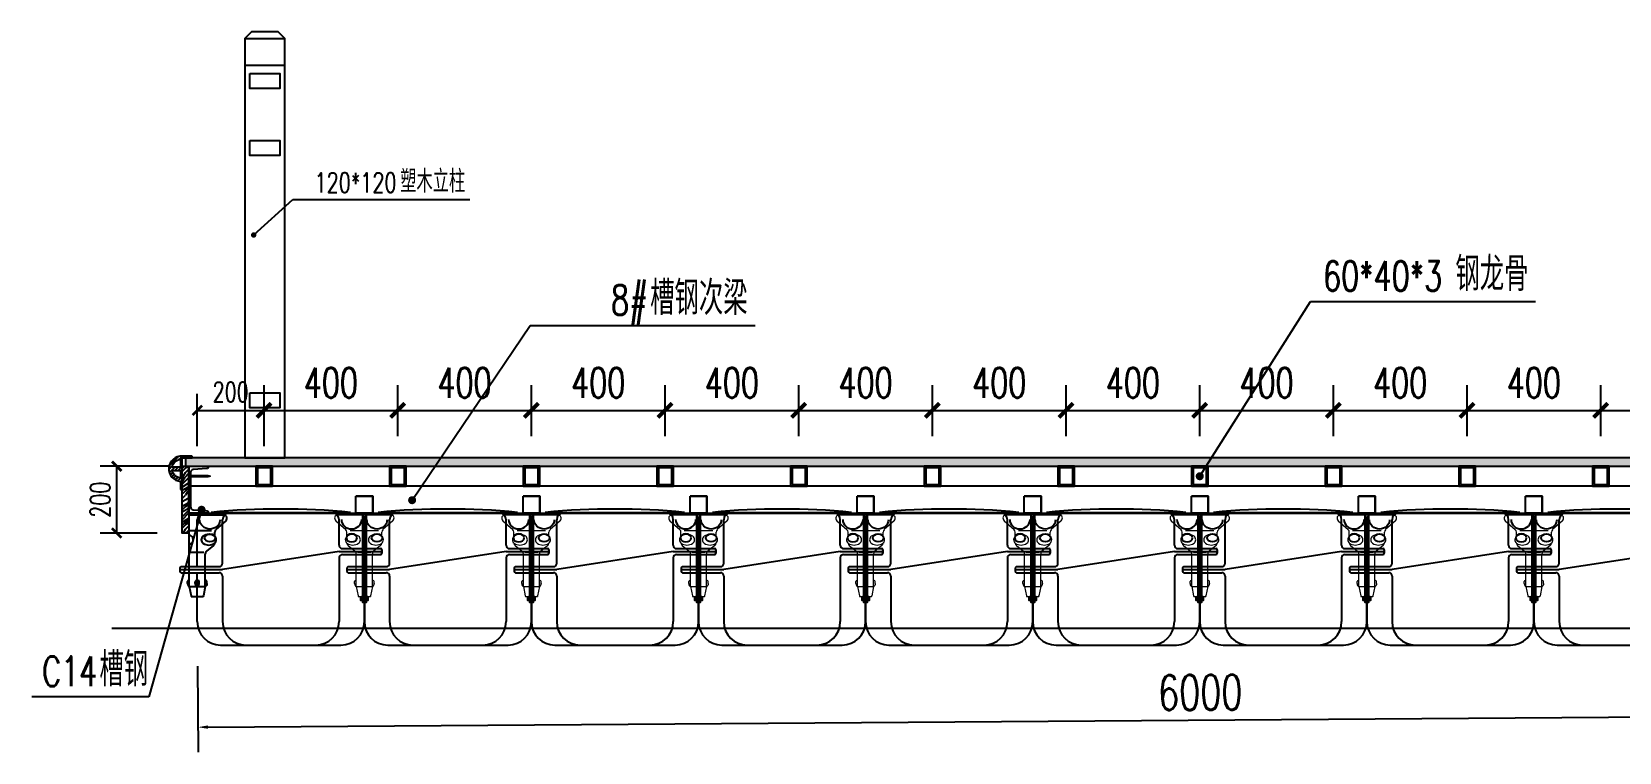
# Model space of a CAD drawing. Header units: millimetres. Extents: x -1003406 to 3312184, y 81337 to 716393.
# Drawn here: x 1145670 to 1150420, y 432702 to 434858 of the extents above; entities that cross this region are included whole.
import ezdxf

# ---------------------------------------------------------------- set-up
doc = ezdxf.new("R2010")
doc.units = ezdxf.units.MM
doc.header["$LTSCALE"] = 10
doc.layers.get('0').update_dxf_attribs({"linetype": 'CONTINUOUS'})
doc.layers.get('Defpoints').update_dxf_attribs({"linetype": 'CONTINUOUS'})
for name, color, linetype in [('DIM_LEAD', 3, 'CONTINUOUS'), ('L-WATER水景', 5, 'CONTINUOUS'), ('PUB_DIM', 3, 'CONTINUOUS'), ('PUB_TEXT', 7, 'CONTINUOUS'), ('W-FLOAT_BOWL浮筒', 253, 'CONTINUOUS'), ('W-PLASTIC_RAILINGS塑木栏杆', 6, 'CONTINUOUS'), ('W-STEEL_FRAME钢架', 3, 'CONTINUOUS'), ('W-WOOD_FLOOR木地板', 30, 'CONTINUOUS'), ('W-WOOD_STUD木龙骨', 25, 'CONTINUOUS'), ('变形缝', 4, 'CONTINUOUS'), ('塑木板', 32, 'CONTINUOUS'), ('栏杆', 4, 'CONTINUOUS'), ('短销钉', 253, 'CONTINUOUS'), ('螺栓', 146, 'CONTINUOUS'), ('龙骨', 10, 'CONTINUOUS')]:
    doc.layers.add(name, color=color, linetype=linetype)
doc.layers.add('W-float bowl浮筒', color=253, linetype='CONTINUOUS', plot=False)
doc.layers.add('文字及标注', color=3, linetype='CONTINUOUS', lineweight=15)
doc.styles.add('_TCH_DIM', font='SIMPLEX', dxfattribs={"bigfont": 'GBCBIG'})
doc.styles.add('_TCH_DIM_T3', font='SIMPLEX', dxfattribs={"width": 0.705882, "bigfont": 'GBCBIG'})
doc.styles.add('STANDARD_T3', font='simplex.shx', dxfattribs={"width": 0.7, "bigfont": 'gbcbig.shx'})
doc.dimstyles.new('_T&20', dxfattribs={"dimtxt": 59.5, "dimasz": 20, "dimexe": 50, "dimexo": 60, "dimgap": 20, "dimtad": 1, "dimdec": 0, "dimzin": 0, "dimdsep": 46, "dimtxsty": '_TCH_DIM_T3', "dimblk": 'ARCHTICK', "dimcen": 0.09, "dimclrt": 7, "dimazin": 2, "dimtfac": 1, "dimtdec": 0, "dimtix": 1, "dimtmove": 2, "dimatfit": 3, "dimfxl": 1, "dimtolj": 1, "dimtzin": 0, "dimarcsym": 0})
doc.dimstyles.new('_TCH_ARCH&&20', dxfattribs={"dimtxt": 59.5, "dimasz": 20, "dimexe": 50, "dimexo": 60, "dimgap": 25.25, "dimtad": 1, "dimdec": 0, "dimzin": 0, "dimdsep": 46, "dimtxsty": '_TCH_DIM_T3', "dimblk": 'ARCHTICK', "dimcen": 0.09, "dimclrt": 7, "dimazin": 2, "dimtfac": 1, "dimtdec": 0, "dimtix": 1, "dimtmove": 2, "dimatfit": 3, "dimfxl": 100, "dimtolj": 1, "dimtzin": 0, "dimarcsym": 0})
doc.dimstyles.new('_TCH_ARCH&&30', dxfattribs={"dimtxt": 89.25, "dimasz": 30, "dimexe": 75, "dimexo": 90, "dimgap": 37.875, "dimtad": 1, "dimdec": 0, "dimzin": 0, "dimdsep": 46, "dimtxsty": '_TCH_DIM_T3', "dimblk": 'ARCHTICK', "dimcen": 0.09, "dimclrt": 7, "dimazin": 2, "dimtfac": 1, "dimtdec": 0, "dimtix": 1, "dimtmove": 2, "dimatfit": 3, "dimfxl": 1, "dimtolj": 1, "dimtzin": 0, "dimarcsym": 0})
doc.dimstyles.new('W&&30', dxfattribs={"dimtxt": 105, "dimasz": 30, "dimexe": 75, "dimexo": 90, "dimgap": 30, "dimtad": 1, "dimdec": 0, "dimzin": 0, "dimdsep": 46, "dimtxsty": 'STANDARD_T3', "dimcen": 0.09, "dimclrd": 1, "dimclre": 1, "dimclrt": 7, "dimazin": 2, "dimtfac": 1, "dimtdec": 0, "dimtix": 1, "dimtmove": 2, "dimatfit": 3, "dimfxl": 100, "dimtolj": 1, "dimtzin": 0, "dimarcsym": 0})

# ---------------------------------------------------------------- blocks, each defined once
blk = doc.blocks.new('blhft')
at = {"layer": 'W-FLOAT_BOWL浮筒'}
for p, q in [((-230, 395), (230, 395)), ((-208.5, 397), (208.2, 397)), ((-208.5, 397), (-208.5, 395)), ((208.2, 397), (208.2, 395)), ((-250, 234.5), (-250, 375)), ((-174.3, 244.5), (-174.3, 375)), ((174.3, 298.5), (174.3, 375)), ((250, 375), (250, 288.5)), ((184.3, 288.5), (298.1, 288.5)), ((174.3, 279.5), (-174.3, 225.5)), ((174.3, 279.5), (302.1, 279.5)), ((174.3, 260.5), (174.3, 70)), ((184.3, 270.5), (298.1, 270.5)), ((250, 270.5), (250, 70)), ((-302, 225.5), (-174.3, 225.5)), ((-298, 234.5), (-184.3, 234.5)), ((-298, 216.5), (-184.3, 216.5)), ((-250, 70), (-250, 216.5)), ((-174.3, 206.5), (-174.3, 70)), ((-180, 0), (180, 0))]:
    blk.add_line(p, q, dxfattribs=at)
at = {"layer": 'W-FLOAT_BOWL浮筒', "ltscale": 0.5}
for p, q in [((302.1, 284.5), (302.1, 274.5)), ((-302, 230.5), (-302, 220.5))]:
    blk.add_line(p, q, dxfattribs=at)
at = {"layer": 'W-FLOAT_BOWL浮筒'}
for centre, radius, start, end in [((-230, 375), 20, 90, 180), ((-0.2, -1768.5), 2175.5, 84.5043, 95.4957), ((-154.3, 375), 20, 90, 180), ((154.3, 375), 20, 0, 90), ((230, 375), 20, 0, 90), ((184.3, 298.5), 10, 180, 270), ((-184.3, 244.5), 10, 270, 0), ((184.3, 260.5), 10, 90, 180), ((298.1, 274.5), 4, 270, 0), ((-298, 220.5), 4, 180, 270), ((-184.3, 206.5), 10, 0, 90), ((-180, 70), 70, 180, 270), ((-104.3, 70), 70, 180, 270), ((104.3, 70), 70, 270, 0), ((180, 70), 70, 270, 0)]:
    blk.add_arc(centre, radius, start, end, dxfattribs=at)
at = {"layer": 'W-FLOAT_BOWL浮筒', "ltscale": 0.5}
for centre, start, end in [((298.1, 284.5), 0, 90), ((-298, 230.5), 90, 180)]:
    blk.add_arc(centre, 4, start, end, dxfattribs=at)
at = {"layer": 'W-FLOAT_BOWL浮筒', "extrusion": (0, 0, -1)}
blk.add_ellipse((-212.1, 375), major_axis=(-30.4, 0), ratio=0.921809, start_param=3.141593, end_param=6.283185, dxfattribs=at)
at = {"layer": 'W-FLOAT_BOWL浮筒'}
blk.add_ellipse((211.9, 375.4), major_axis=(30.4, 0.1), ratio=0.921809, start_param=3.141593, end_param=6.283185, dxfattribs=at)
blk.add_ellipse((-212.1, 320.5), major_axis=(-16, 0), ratio=0.75, dxfattribs=at)
at = {"layer": 'W-FLOAT_BOWL浮筒', "extrusion": (0, 0, -1)}
blk.add_ellipse((212.1, 320.5), major_axis=(16, 0), ratio=0.75, dxfattribs=at)
blk = doc.blocks.new('dxd')
at = {"layer": '短销钉', "lineweight": 13}
for p, q in [((-79, 244.5), (79, 244.5)), ((-77.5, 244.5), (-77.5, 246.5)), ((-77.5, 246.5), (77.5, 246.5)), ((77.5, 244.5), (77.5, 246.5)), ((-85.7, 227.1), (-55.8, 200.2)), ((-52.5, 180.1), (-52.5, 192.7)), ((-42.5, 197.2), (42.5, 197.2)), ((52.5, 180.1), (52.5, 192.7)), ((85.7, 227.1), (55.8, 200.2)), ((-48.8, 152.9), (-27.7, 135.8)), ((48.8, 152.9), (27.7, 135.8)), ((-24, 30), (-24, 128)), ((-19.2, 132.8), (19.2, 132.8)), ((24, 30), (24, 128)), ((-26, 48), (-24, 48)), ((26, 48), (24, 48)), ((-29, 38.9), (-29, 45)), ((-24, 30), (24, 30)), ((-24, 30), (-18.4, 2)), ((-16, 0), (16, 0)), ((-6, 39), (-6, 44.3)), ((6, 39), (6, 44.3)), ((24, 30), (18.4, 2)), ((29, 38.9), (29, 45))]:
    blk.add_line(p, q, dxfattribs=at)
at = {"layer": '短销钉', "lineweight": 13, "ltscale": 0.1}
for p, q in [((-18.4, 2), (-18, 0)), ((-18, 0), (-16, 0)), ((16, 0), (18, 0)), ((18.4, 2), (18, 0))]:
    blk.add_line(p, q, dxfattribs=at)
at = {"layer": '短销钉', "lineweight": 13}
for centre, radius, start, end in [((-79, 234.5), 10, 90, 228.0009), ((0, -1254.1), 1502.6, 87.0435, 92.9565), ((79, 234.5), 10, 311.9991, 90), ((-62.5, 192.7), 10, 0, 48.0009), ((62.5, 192.7), 10, 131.9991, 180), ((-43.5, 170), 13.5, 126.5657, 231), ((-42.5, 160.6), 10, 184.1479, 231), ((-34.5, 185.6), 31.4, 236.1381, 303.5569), ((-34.5, 154.5), 31.4, 56.4166, 122.8531), ((-25.5, 170), 13.5, 308.3696, 51.9011), ((25.5, 170), 13.5, 128.0989, 231.6304), ((34.5, 185.6), 31.4, 236.4385, 303.8665), ((34.5, 154.5), 31.3, 57.1287, 123.6019), ((42.5, 160.6), 10, 309, 355.8521), ((43.5, 170), 13.5, 309, 53.4343), ((-34, 128), 10, 0, 51), ((34, 128), 10, 129, 180), ((-26, 45), 3, 90, 180), ((0, 38), 10, 64.6231, 115.3769), ((26, 45), 3, 0, 90), ((-16, 2.5), 2.5, 191.3099, 270), ((-3, 44.3), 3, 115.3769, 180), ((3, 44.3), 3, 0, 64.6231), ((16, 2.5), 2.5, 270, 348.6901)]:
    blk.add_arc(centre, radius, start, end, dxfattribs=at)
for centre, major_axis, start_param, end_param in [((-23, 38.9), (0, -9), 4.712389, 6.115737), ((0, 39), (0, 9), 1.570796, 4.712389)]:
    blk.add_ellipse(centre, major_axis=major_axis, ratio=0.666667, start_param=start_param, end_param=end_param, dxfattribs=at)
at = {"layer": '短销钉', "lineweight": 13, "extrusion": (0, 0, -1)}
blk.add_ellipse((23, 38.9), major_axis=(0, -9), ratio=0.666667, start_param=4.712389, end_param=6.115737, dxfattribs=at)
blk = doc.blocks.new('短销固定件正视面')
at = {"layer": '塑木板', "color": 156}
blk.add_lwpolyline([(2149439.3, 351498.7), (2149442.3, 351498.7), (2149489.3, 351498.7), (2149489.3, 351451.7), (2149489.3, 351448.7), (2149439.3, 351448.7)], close=True, dxfattribs=at)
at = {"layer": '塑木板', "color": 5}
blk.add_lwpolyline([(2149489.3, 351448.7), (2149489.3, 351498.7), (2149439.3, 351498.7)], dxfattribs=at)
at = {"layer": '螺栓', "color": 156}
blk.add_lwpolyline([(2149458.3, 351448.7), (2149458.3, 351181.7), (2149470.3, 351181.7), (2149470.3, 351448.7)], dxfattribs=at)
for points in [[(2149453.8, 351196.7), (2149474.8, 351196.7), (2149474.8, 351186.7), (2149453.8, 351186.7)], [(2149455.3, 351198.7), (2149473.3, 351198.7), (2149473.3, 351196.7), (2149455.3, 351196.7)], [(2149458.8, 351196.7), (2149469.8, 351196.7), (2149469.8, 351186.7), (2149458.8, 351186.7)]]:
    blk.add_lwpolyline(points, close=True, dxfattribs=at)
blk = doc.blocks.new('*U134')
at = {"color": 5}
for p, q in [((2.5, -13.4), (-2.5, -14.2)), ((2.5, -13.4), (-2.5, -14.2)), ((2.5, -15.4), (-2.5, -16.2)), ((2.5, -15.4), (-2.5, -16.2)), ((2.5, -17.4), (-2.5, -18.2)), ((2.5, -17.4), (-2.5, -18.2)), ((2.5, -19.4), (-2.5, -20.2)), ((2.5, -19.4), (-2.5, -20.2)), ((2.5, -19.4), (-2.5, -20.2)), ((2.5, -19.4), (-2.5, -20.2)), ((2.5, -21.4), (-2.5, -22.2)), ((2.5, -21.4), (-2.5, -22.2)), ((2.5, -21.4), (-2.5, -22.2)), ((2.5, -21.4), (-2.5, -22.2)), ((2.5, -23.4), (-2.5, -24.2)), ((2.5, -23.4), (-2.5, -24.2)), ((2.5, -25.4), (-2.5, -26.2)), ((2.5, -25.4), (-2.5, -26.2)), ((2.5, -27.4), (-2.5, -28.2)), ((2.5, -27.4), (-2.5, -28.2)), ((2.5, -29.4), (-2.5, -30.2)), ((2.5, -29.4), (-2.5, -30.2)), ((2.5, -29.4), (-2.5, -30.2)), ((2.5, -29.4), (-2.5, -30.2)), ((2.5, -31.4), (-2.5, -32.2)), ((2.5, -31.4), (-2.5, -32.2)), ((2.5, -31.4), (-2.5, -32.2)), ((2.5, -31.4), (-2.5, -32.2)), ((2.5, -33.4), (-2.5, -34.2)), ((2.5, -33.4), (-2.5, -34.2)), ((2.5, -35.4), (-2.5, -36.2)), ((2.5, -35.4), (-2.5, -36.2)), ((2.5, -37.4), (-2.5, -38.2)), ((2.5, -37.4), (-2.5, -38.2)), ((2.5, -39.4), (-2.5, -40.2)), ((2.5, -39.4), (-2.5, -40.2)), ((2.5, -39.4), (-2.5, -40.2)), ((2.5, -39.4), (-2.5, -40.2)), ((2.5, -41.4), (-2.5, -42.2)), ((2.5, -41.4), (-2.5, -42.2)), ((2.5, -41.4), (-2.5, -42.2)), ((2.5, -41.4), (-2.5, -42.2)), ((2.5, -43.4), (-2.5, -44.2)), ((2.5, -43.4), (-2.5, -44.2)), ((2.5, -46.4), (-2.5, -47.2)), ((2.5, -46.4), (-2.5, -47.2)), ((-1.9, -52.5), (-1.9, -1)), ((-1.9, -1), (1.8, -1)), ((1.8, -1), (1.8, -52.5)), ((2.5, -48.4), (-2.5, -49.2)), ((2.5, -48.4), (-2.5, -49.2)), ((2.5, -48.4), (-2.5, -49.2)), ((2.5, -48.4), (-2.5, -49.2)), ((2.5, -50.4), (-2.5, -51.2)), ((2.5, -50.4), (-2.5, -51.2)), ((2.5, -50.4), (-2.5, -51.2)), ((2.5, -50.4), (-2.5, -51.2)), ((2.5, -52.4), (-2.5, -53.2)), ((2.5, -52.4), (-2.5, -53.2)), ((2.5, -52.4), (-2.5, -53.2)), ((0, -60), (-1.9, -52.5)), ((2, -54.5), (-1.9, -55.1)), ((1.5, -56.6), (-1.4, -57)), ((1, -58.6), (-0.9, -59)), ((1.8, -52.5), (0, -60))]:
    blk.add_line(p, q, dxfattribs=at)
blk.add_lwpolyline([(-3.2, 0), (-2.2, -1), (2.2, -1), (3.2, 0)], close=True, dxfattribs=at)
blk = doc.blocks.new('*D135')
at = {"layer": 'Defpoints', "color": 0, "transparency": 16777216}
for p in [(1152164.9, 433093.3), (1146164.9, 433050.5), (1152166.9, 432820.3)]:
    blk.add_point(p, dxfattribs=at)
at = {"layer": 'PUB_DIM', "color": 1, "lineweight": -2, "transparency": 16777216}
for p, q in [((1152165.6, 433003.3), (1152167.4, 432745.3)), ((1146165.6, 432960.5), (1146167.4, 432702.5)), ((1146196.9, 432777.7), (1152136.9, 432820.1))]:
    blk.add_line(p, q, dxfattribs=at)
at = {"layer": 'PUB_DIM', "color": 1, "transparency": 16777216}
for points in [[(1152136.8, 432825.1), (1152136.9, 432815.1), (1152166.9, 432820.3)], [(1146196.8, 432782.7), (1146196.9, 432772.7), (1146166.9, 432777.4)]]:
    blk.add_solid(points, dxfattribs=at)
at = {"layer": 'PUB_DIM', "color": 7, "transparency": 16777216, "insert": (1149166.3, 432881.4), "char_height": 105, "attachment_point": 5, "rotation": 0.409, "style": 'STANDARD_T3'}
blk.add_mtext('\\A1;6000', dxfattribs=at)
blk = doc.blocks.new('_ArchTick')
at = {"color": 0, "const_width": 0.4}
blk.add_lwpolyline([(-0.71, -0.71), (0.71, 0.71)], dxfattribs=at)
blk = doc.blocks.new('*D136')
at = {"layer": 'Defpoints', "color": 0, "transparency": 16777216}
for p in [(1145924, 433558.3), (1146144.9, 433558.3), (1146104.9, 433358.4)]:
    blk.add_point(p, dxfattribs=at)
at = {"layer": 'PUB_DIM', "color": 0, "lineweight": -2, "transparency": 16777216}
for p, q in [((1146084.9, 433558.3), (1145874, 433558.3)), ((1145924, 433358.4), (1145924, 433558.3)), ((1146044.9, 433358.4), (1145874, 433358.4))]:
    blk.add_line(p, q, dxfattribs=at)
at = {"layer": 'PUB_DIM', "color": 0, "lineweight": -2, "transparency": 16777216, "xscale": 20, "yscale": 20, "zscale": 20}
for p, rotation in [((1145924, 433558.3), 90), ((1145924, 433358.4), 270)]:
    blk.add_blockref('_ArchTick', p, dxfattribs=dict(at, rotation=rotation))
at = {"layer": 'PUB_DIM', "color": 7, "transparency": 16777216, "insert": (1145874.2, 433458.3), "char_height": 59.5, "attachment_point": 5, "rotation": 90, "style": '_TCH_DIM_T3'}
blk.add_mtext('\\A1;200', dxfattribs=at)
blk = doc.blocks.new('A$C0837b8cf')
at = {"layer": 'W-STEEL_FRAME钢架'}
blk.add_lwpolyline([(0, 0), (0, 140), (58, 140), (58, 137.5, -0.414214), (53.8, 133.2), (13, 130.1, 0.385314), (5.3, 121.7), (5.3, 18.3, 0.385314), (13, 9.9), (53.8, 6.8, -0.414214), (58, 2.5), (58, 0)], format="xyb", close=True, dxfattribs=at)
blk = doc.blocks.new('*U177')
at = {"layer": '龙骨'}
for points in [[(-25, -30), (25, -30), (25, 30), (-25, 30)], [(-20, -25), (20, -25), (20, 25), (-20, 25)]]:
    blk.add_lwpolyline(points, close=True, dxfattribs=at)
blk = doc.blocks.new('*U178')
at = {"layer": '变形缝', "color": 0, "linetype": 'ByBlock', "lineweight": -2, "transparency": 16777216}
for p in [(0, 0), (400, 0), (800, 0), (1200, 0), (1600, 0), (2000, 0), (2400, 0), (2800, 0), (3200, 0), (3600, 0), (4000, 0), (4400, 0), (4800, 0), (5200, 0), (5600, 0)]:
    blk.add_blockref('*U177', p, dxfattribs=at)
blk = doc.blocks.new('A$Caaf65ce9')
at = {"layer": '栏杆'}
for p, q in [((0, 1255), (120, 1255)), ((0, 1175), (120, 1175))]:
    blk.add_line(p, q, dxfattribs=at)
for points in [[(0, 0), (120, 0), (120, 1255), (120, 1255), (100, 1275), (20, 1275), (0, 1255), (0, 1255)], [(15, 1150), (105, 1150), (105, 1105), (15, 1105)], [(15, 950), (105, 950), (105, 905), (15, 905)], [(15, 195), (105, 195), (105, 150), (15, 150)]]:
    blk.add_lwpolyline(points, close=True, dxfattribs=at)
blk = doc.blocks.new('半销钉')
at = {"layer": '短销钉'}
for p, q in [((0, -218.3), (0, 0)), ((0, -1.8), (101.5, -1.8)), ((0, -3.8), (103, -3.8)), ((109.7, -21.2), (79.8, -48.1)), ((101.5, -3.8), (101.5, -1.8)), ((0, -51.1), (66.5, -51.1)), ((76.5, -68.2), (76.5, -55.6)), ((4.8, -115.5), (43.2, -115.5)), ((48, -218.3), (48, -120.3)), ((72.8, -95.4), (51.7, -112.5)), ((-5, -209.4), (-5, -203.3)), ((-2, -200.3), (0, -200.3)), ((0, -218.3), (48, -218.3)), ((0, -218.3), (5.6, -246.3)), ((18, -209.3), (18, -204)), ((30, -209.3), (30, -204)), ((48, -218.3), (42.4, -246.3)), ((50, -200.3), (48, -200.3)), ((53, -209.4), (53, -203.3)), ((8, -248.3), (40, -248.3))]:
    blk.add_line(p, q, dxfattribs=at)
at = {"layer": '短销钉', "ltscale": 0.1}
for p, q in [((5.6, -246.3), (6, -248.3)), ((6, -248.3), (8, -248.3)), ((40, -248.3), (42, -248.3)), ((42.4, -246.3), (42, -248.3))]:
    blk.add_line(p, q, dxfattribs=at)
at = {"layer": '短销钉'}
for centre, radius, start, end in [((24, -1502.4), 1502.6, 87.0435, 90.9152), ((103, -13.8), 10, 311.9991, 90), ((-10.5, -93.8), 31.4, 56.4166, 70.4003), ((-10.5, -62.7), 31.4, 289.4998, 303.5569), ((-1.5, -78.3), 13.5, 308.3696, 51.9011), ((49.5, -78.3), 13.5, 128.0989, 231.6304), ((58.5, -62.7), 31.4, 236.4385, 303.8665), ((58.5, -93.8), 31.3, 57.1287, 123.6019), ((66.5, -87.7), 10, 309, 355.8521), ((67.5, -78.3), 13.5, 309, 53.4343), ((86.5, -55.6), 10, 131.9991, 180), ((58, -120.3), 10, 129, 180), ((-2, -203.3), 3, 90, 180), ((21, -204), 3, 115.3769, 180), ((24, -210.3), 10, 64.6231, 115.3769), ((27, -204), 3, 0, 64.6231), ((50, -203.3), 3, 0, 90), ((8, -245.8), 2.5, 191.3099, 270), ((40, -245.8), 2.5, 270, 348.6901)]:
    blk.add_arc(centre, radius, start, end, dxfattribs=at)
for centre, major_axis, start_param, end_param in [((1, -209.4), (0, -9), 4.712389, 6.115737), ((24, -209.3), (0, 9), 1.570796, 4.712389)]:
    blk.add_ellipse(centre, major_axis=major_axis, ratio=0.666667, start_param=start_param, end_param=end_param, dxfattribs=at)
at = {"layer": '短销钉', "extrusion": (0, 0, -1)}
blk.add_ellipse((47, -209.4), major_axis=(0, -9), ratio=0.666667, start_param=4.712389, end_param=6.115737, dxfattribs=at)
blk = doc.blocks.new('A$C5a6a7d40')
at = {"layer": 'W-float bowl浮筒'}
blk.add_blockref('半销钉', (5, 265.3), dxfattribs=at)
blk = doc.blocks.new('*D877')
at = {"layer": 'Defpoints', "color": 0, "transparency": 16777216}
for p in [(1146364.9, 433725.4), (1146164.8, 433558.3), (1146364.9, 433558.3)]:
    blk.add_point(p, dxfattribs=at)
at = {"layer": 'PUB_DIM', "color": 0, "lineweight": -2, "transparency": 16777216}
for p, q in [((1146164.8, 433618.3), (1146164.8, 433775.4)), ((1146364.9, 433618.3), (1146364.9, 433775.4)), ((1146164.8, 433725.4), (1146364.9, 433725.4))]:
    blk.add_line(p, q, dxfattribs=at)
at = {"layer": 'PUB_DIM', "color": 0, "lineweight": -2, "transparency": 16777216, "xscale": 20, "yscale": 20, "zscale": 20, "rotation": 180}
blk.add_blockref('_ArchTick', (1146164.8, 433725.4), dxfattribs=at)
at = {"layer": 'PUB_DIM', "color": 0, "lineweight": -2, "transparency": 16777216, "xscale": 20, "yscale": 20, "zscale": 20}
blk.add_blockref('_ArchTick', (1146364.9, 433725.4), dxfattribs=at)
at = {"layer": 'PUB_DIM', "color": 7, "transparency": 16777216, "insert": (1146264.8, 433780.4), "char_height": 59.5, "attachment_point": 5, "style": '_TCH_DIM_T3'}
blk.add_mtext('\\A1;200', dxfattribs=at)
blk = doc.blocks.new('*D879')
at = {"layer": 'Defpoints', "color": 0, "transparency": 16777216}
for p in [(1146764.9, 433725.4), (1146364.9, 433558.3), (1146764.9, 433558.3)]:
    blk.add_point(p, dxfattribs=at)
at = {"layer": 'PUB_DIM', "color": 0, "lineweight": -2, "transparency": 16777216}
for p, q in [((1146364.9, 433648.3), (1146364.9, 433800.4)), ((1146764.9, 433648.3), (1146764.9, 433800.4)), ((1146364.9, 433725.4), (1146764.9, 433725.4))]:
    blk.add_line(p, q, dxfattribs=at)
at = {"layer": 'PUB_DIM', "color": 0, "lineweight": -2, "transparency": 16777216, "xscale": 30, "yscale": 30, "zscale": 30, "rotation": 180}
blk.add_blockref('_ArchTick', (1146364.9, 433725.4), dxfattribs=at)
at = {"layer": 'PUB_DIM', "color": 0, "lineweight": -2, "transparency": 16777216, "xscale": 30, "yscale": 30, "zscale": 30}
blk.add_blockref('_ArchTick', (1146764.9, 433725.4), dxfattribs=at)
at = {"layer": 'PUB_DIM', "color": 7, "transparency": 16777216, "insert": (1146564.9, 433807.9), "char_height": 89.25, "attachment_point": 5, "style": '_TCH_DIM_T3'}
blk.add_mtext('\\A1;400', dxfattribs=at)
blk = doc.blocks.new('*D880')
at = {"layer": 'Defpoints', "color": 0, "transparency": 16777216}
for p in [(1147164.9, 433725.4), (1146764.9, 433558.3), (1147164.9, 433558.3)]:
    blk.add_point(p, dxfattribs=at)
at = {"layer": 'PUB_DIM', "color": 0, "lineweight": -2, "transparency": 16777216}
for p, q in [((1146764.9, 433648.3), (1146764.9, 433800.4)), ((1147164.9, 433648.3), (1147164.9, 433800.4)), ((1146764.9, 433725.4), (1147164.9, 433725.4))]:
    blk.add_line(p, q, dxfattribs=at)
at = {"layer": 'PUB_DIM', "color": 0, "lineweight": -2, "transparency": 16777216, "xscale": 30, "yscale": 30, "zscale": 30, "rotation": 180}
blk.add_blockref('_ArchTick', (1146764.9, 433725.4), dxfattribs=at)
at = {"layer": 'PUB_DIM', "color": 0, "lineweight": -2, "transparency": 16777216, "xscale": 30, "yscale": 30, "zscale": 30}
blk.add_blockref('_ArchTick', (1147164.9, 433725.4), dxfattribs=at)
at = {"layer": 'PUB_DIM', "color": 7, "transparency": 16777216, "insert": (1146964.9, 433807.9), "char_height": 89.25, "attachment_point": 5, "style": '_TCH_DIM_T3'}
blk.add_mtext('\\A1;400', dxfattribs=at)
blk = doc.blocks.new('*D881')
at = {"layer": 'Defpoints', "color": 0, "transparency": 16777216}
for p in [(1147564.9, 433725.4), (1147164.9, 433558.3), (1147564.9, 433558.3)]:
    blk.add_point(p, dxfattribs=at)
at = {"layer": 'PUB_DIM', "color": 0, "lineweight": -2, "transparency": 16777216}
for p, q in [((1147164.9, 433648.3), (1147164.9, 433800.4)), ((1147564.9, 433648.3), (1147564.9, 433800.4)), ((1147164.9, 433725.4), (1147564.9, 433725.4))]:
    blk.add_line(p, q, dxfattribs=at)
at = {"layer": 'PUB_DIM', "color": 0, "lineweight": -2, "transparency": 16777216, "xscale": 30, "yscale": 30, "zscale": 30, "rotation": 180}
blk.add_blockref('_ArchTick', (1147164.9, 433725.4), dxfattribs=at)
at = {"layer": 'PUB_DIM', "color": 0, "lineweight": -2, "transparency": 16777216, "xscale": 30, "yscale": 30, "zscale": 30}
blk.add_blockref('_ArchTick', (1147564.9, 433725.4), dxfattribs=at)
at = {"layer": 'PUB_DIM', "color": 7, "transparency": 16777216, "insert": (1147364.9, 433807.9), "char_height": 89.25, "attachment_point": 5, "style": '_TCH_DIM_T3'}
blk.add_mtext('\\A1;400', dxfattribs=at)
blk = doc.blocks.new('*D882')
at = {"layer": 'Defpoints', "color": 0, "transparency": 16777216}
for p in [(1147964.9, 433725.4), (1147564.9, 433558.3), (1147964.9, 433558.3)]:
    blk.add_point(p, dxfattribs=at)
at = {"layer": 'PUB_DIM', "color": 0, "lineweight": -2, "transparency": 16777216}
for p, q in [((1147564.9, 433648.3), (1147564.9, 433800.4)), ((1147964.9, 433648.3), (1147964.9, 433800.4)), ((1147564.9, 433725.4), (1147964.9, 433725.4))]:
    blk.add_line(p, q, dxfattribs=at)
at = {"layer": 'PUB_DIM', "color": 0, "lineweight": -2, "transparency": 16777216, "xscale": 30, "yscale": 30, "zscale": 30, "rotation": 180}
blk.add_blockref('_ArchTick', (1147564.9, 433725.4), dxfattribs=at)
at = {"layer": 'PUB_DIM', "color": 0, "lineweight": -2, "transparency": 16777216, "xscale": 30, "yscale": 30, "zscale": 30}
blk.add_blockref('_ArchTick', (1147964.9, 433725.4), dxfattribs=at)
at = {"layer": 'PUB_DIM', "color": 7, "transparency": 16777216, "insert": (1147764.9, 433807.9), "char_height": 89.25, "attachment_point": 5, "style": '_TCH_DIM_T3'}
blk.add_mtext('\\A1;400', dxfattribs=at)
blk = doc.blocks.new('*D883')
at = {"layer": 'Defpoints', "color": 0, "transparency": 16777216}
for p in [(1148364.9, 433725.4), (1147964.9, 433558.3), (1148364.9, 433558.3)]:
    blk.add_point(p, dxfattribs=at)
at = {"layer": 'PUB_DIM', "color": 0, "lineweight": -2, "transparency": 16777216}
for p, q in [((1147964.9, 433648.3), (1147964.9, 433800.4)), ((1148364.9, 433648.3), (1148364.9, 433800.4)), ((1147964.9, 433725.4), (1148364.9, 433725.4))]:
    blk.add_line(p, q, dxfattribs=at)
at = {"layer": 'PUB_DIM', "color": 0, "lineweight": -2, "transparency": 16777216, "xscale": 30, "yscale": 30, "zscale": 30, "rotation": 180}
blk.add_blockref('_ArchTick', (1147964.9, 433725.4), dxfattribs=at)
at = {"layer": 'PUB_DIM', "color": 0, "lineweight": -2, "transparency": 16777216, "xscale": 30, "yscale": 30, "zscale": 30}
blk.add_blockref('_ArchTick', (1148364.9, 433725.4), dxfattribs=at)
at = {"layer": 'PUB_DIM', "color": 7, "transparency": 16777216, "insert": (1148164.9, 433807.9), "char_height": 89.25, "attachment_point": 5, "style": '_TCH_DIM_T3'}
blk.add_mtext('\\A1;400', dxfattribs=at)
blk = doc.blocks.new('*D884')
at = {"layer": 'Defpoints', "color": 0, "transparency": 16777216}
for p in [(1148764.9, 433725.4), (1148364.9, 433558.3), (1148764.9, 433558.3)]:
    blk.add_point(p, dxfattribs=at)
at = {"layer": 'PUB_DIM', "color": 0, "lineweight": -2, "transparency": 16777216}
for p, q in [((1148364.9, 433648.3), (1148364.9, 433800.4)), ((1148764.9, 433648.3), (1148764.9, 433800.4)), ((1148364.9, 433725.4), (1148764.9, 433725.4))]:
    blk.add_line(p, q, dxfattribs=at)
at = {"layer": 'PUB_DIM', "color": 0, "lineweight": -2, "transparency": 16777216, "xscale": 30, "yscale": 30, "zscale": 30, "rotation": 180}
blk.add_blockref('_ArchTick', (1148364.9, 433725.4), dxfattribs=at)
at = {"layer": 'PUB_DIM', "color": 0, "lineweight": -2, "transparency": 16777216, "xscale": 30, "yscale": 30, "zscale": 30}
blk.add_blockref('_ArchTick', (1148764.9, 433725.4), dxfattribs=at)
at = {"layer": 'PUB_DIM', "color": 7, "transparency": 16777216, "insert": (1148564.9, 433807.9), "char_height": 89.25, "attachment_point": 5, "style": '_TCH_DIM_T3'}
blk.add_mtext('\\A1;400', dxfattribs=at)
blk = doc.blocks.new('*D885')
at = {"layer": 'Defpoints', "color": 0, "transparency": 16777216}
for p in [(1149164.9, 433725.4), (1148764.9, 433558.3), (1149164.9, 433558.3)]:
    blk.add_point(p, dxfattribs=at)
at = {"layer": 'PUB_DIM', "color": 0, "lineweight": -2, "transparency": 16777216}
for p, q in [((1148764.9, 433648.3), (1148764.9, 433800.4)), ((1149164.9, 433648.3), (1149164.9, 433800.4)), ((1148764.9, 433725.4), (1149164.9, 433725.4))]:
    blk.add_line(p, q, dxfattribs=at)
at = {"layer": 'PUB_DIM', "color": 0, "lineweight": -2, "transparency": 16777216, "xscale": 30, "yscale": 30, "zscale": 30, "rotation": 180}
blk.add_blockref('_ArchTick', (1148764.9, 433725.4), dxfattribs=at)
at = {"layer": 'PUB_DIM', "color": 0, "lineweight": -2, "transparency": 16777216, "xscale": 30, "yscale": 30, "zscale": 30}
blk.add_blockref('_ArchTick', (1149164.9, 433725.4), dxfattribs=at)
at = {"layer": 'PUB_DIM', "color": 7, "transparency": 16777216, "insert": (1148964.9, 433807.9), "char_height": 89.25, "attachment_point": 5, "style": '_TCH_DIM_T3'}
blk.add_mtext('\\A1;400', dxfattribs=at)
blk = doc.blocks.new('*D886')
at = {"layer": 'Defpoints', "color": 0, "transparency": 16777216}
for p in [(1149564.9, 433725.4), (1149164.9, 433558.3), (1149564.9, 433558.3)]:
    blk.add_point(p, dxfattribs=at)
at = {"layer": 'PUB_DIM', "color": 0, "lineweight": -2, "transparency": 16777216}
for p, q in [((1149164.9, 433648.3), (1149164.9, 433800.4)), ((1149564.9, 433648.3), (1149564.9, 433800.4)), ((1149164.9, 433725.4), (1149564.9, 433725.4))]:
    blk.add_line(p, q, dxfattribs=at)
at = {"layer": 'PUB_DIM', "color": 0, "lineweight": -2, "transparency": 16777216, "xscale": 30, "yscale": 30, "zscale": 30, "rotation": 180}
blk.add_blockref('_ArchTick', (1149164.9, 433725.4), dxfattribs=at)
at = {"layer": 'PUB_DIM', "color": 0, "lineweight": -2, "transparency": 16777216, "xscale": 30, "yscale": 30, "zscale": 30}
blk.add_blockref('_ArchTick', (1149564.9, 433725.4), dxfattribs=at)
at = {"layer": 'PUB_DIM', "color": 7, "transparency": 16777216, "insert": (1149364.9, 433807.9), "char_height": 89.25, "attachment_point": 5, "style": '_TCH_DIM_T3'}
blk.add_mtext('\\A1;400', dxfattribs=at)
blk = doc.blocks.new('*D887')
at = {"layer": 'Defpoints', "color": 0, "transparency": 16777216}
for p in [(1149964.9, 433725.4), (1149564.9, 433558.3), (1149964.9, 433558.3)]:
    blk.add_point(p, dxfattribs=at)
at = {"layer": 'PUB_DIM', "color": 0, "lineweight": -2, "transparency": 16777216}
for p, q in [((1149564.9, 433648.3), (1149564.9, 433800.4)), ((1149964.9, 433648.3), (1149964.9, 433800.4)), ((1149564.9, 433725.4), (1149964.9, 433725.4))]:
    blk.add_line(p, q, dxfattribs=at)
at = {"layer": 'PUB_DIM', "color": 0, "lineweight": -2, "transparency": 16777216, "xscale": 30, "yscale": 30, "zscale": 30, "rotation": 180}
blk.add_blockref('_ArchTick', (1149564.9, 433725.4), dxfattribs=at)
at = {"layer": 'PUB_DIM', "color": 0, "lineweight": -2, "transparency": 16777216, "xscale": 30, "yscale": 30, "zscale": 30}
blk.add_blockref('_ArchTick', (1149964.9, 433725.4), dxfattribs=at)
at = {"layer": 'PUB_DIM', "color": 7, "transparency": 16777216, "insert": (1149764.9, 433807.9), "char_height": 89.25, "attachment_point": 5, "style": '_TCH_DIM_T3'}
blk.add_mtext('\\A1;400', dxfattribs=at)
blk = doc.blocks.new('*D888')
at = {"layer": 'Defpoints', "color": 0, "transparency": 16777216}
for p in [(1150364.9, 433725.4), (1149964.9, 433558.3), (1150364.9, 433558.3)]:
    blk.add_point(p, dxfattribs=at)
at = {"layer": 'PUB_DIM', "color": 0, "lineweight": -2, "transparency": 16777216}
for p, q in [((1149964.9, 433648.3), (1149964.9, 433800.4)), ((1150364.9, 433648.3), (1150364.9, 433800.4)), ((1149964.9, 433725.4), (1150364.9, 433725.4))]:
    blk.add_line(p, q, dxfattribs=at)
at = {"layer": 'PUB_DIM', "color": 0, "lineweight": -2, "transparency": 16777216, "xscale": 30, "yscale": 30, "zscale": 30, "rotation": 180}
blk.add_blockref('_ArchTick', (1149964.9, 433725.4), dxfattribs=at)
at = {"layer": 'PUB_DIM', "color": 0, "lineweight": -2, "transparency": 16777216, "xscale": 30, "yscale": 30, "zscale": 30}
blk.add_blockref('_ArchTick', (1150364.9, 433725.4), dxfattribs=at)
at = {"layer": 'PUB_DIM', "color": 7, "transparency": 16777216, "insert": (1150164.9, 433807.9), "char_height": 89.25, "attachment_point": 5, "style": '_TCH_DIM_T3'}
blk.add_mtext('\\A1;400', dxfattribs=at)
blk = doc.blocks.new('*D889')
at = {"layer": 'Defpoints', "color": 0, "transparency": 16777216}
for p in [(1150764.9, 433725.4), (1150364.9, 433558.3), (1150764.9, 433558.3)]:
    blk.add_point(p, dxfattribs=at)
at = {"layer": 'PUB_DIM', "color": 0, "lineweight": -2, "transparency": 16777216}
for p, q in [((1150364.9, 433648.3), (1150364.9, 433800.4)), ((1150764.9, 433648.3), (1150764.9, 433800.4)), ((1150364.9, 433725.4), (1150764.9, 433725.4))]:
    blk.add_line(p, q, dxfattribs=at)
at = {"layer": 'PUB_DIM', "color": 0, "lineweight": -2, "transparency": 16777216, "xscale": 30, "yscale": 30, "zscale": 30, "rotation": 180}
blk.add_blockref('_ArchTick', (1150364.9, 433725.4), dxfattribs=at)
at = {"layer": 'PUB_DIM', "color": 0, "lineweight": -2, "transparency": 16777216, "xscale": 30, "yscale": 30, "zscale": 30}
blk.add_blockref('_ArchTick', (1150764.9, 433725.4), dxfattribs=at)
at = {"layer": 'PUB_DIM', "color": 7, "transparency": 16777216, "insert": (1150564.9, 433807.9), "char_height": 89.25, "attachment_point": 5, "style": '_TCH_DIM_T3'}
blk.add_mtext('\\A1;400', dxfattribs=at)
blk = doc.blocks.new('$matou$00000176')
h = blk.add_hatch()
h.set_pattern_fill('橡胶', color=256, scale=2)
h.set_pattern_definition([(45, (1603524.1105, -995037.493), (-5.000000133, 5.000000133), []), (135, (1603535.242, -995037.493), (-5.000000133, -5.000000133), [1.6, -5.471068])])
edge = h.paths.add_edge_path(flags=16)
edge.add_line((0, 7.5), (0, -15.5))
edge.add_arc((2.6, 12.5), 28.1, 190.2424, 264.646, ccw=False)
edge.add_line((-25, 7.5), (0, 7.5))
edge = h.paths.add_edge_path(flags=16)
edge.add_arc((2.6, 12.5), 28.1, 95.354, 169.7576, ccw=False)
edge.add_line((0, 40.5), (0, 17.5))
edge.add_line((0, 17.5), (-25, 17.5))
edge = h.paths.add_edge_path()
edge.add_line((5, -50), (5, -25))
edge.add_line((5, -25), (5, 45))
edge.add_line((5, 45), (35, 45))
edge.add_line((35, 45), (35, 50))
edge.add_line((35, 50), (5, 50))
edge.add_arc((2.8, 12.2), 37.8, 86.6982, 265.7237)
edge.add_line((0, -25.5), (0, -50))
edge.add_line((0, -50), (5, -50))
for p, q in [((35, 50), (5, 50)), ((35, 45), (35, 50)), ((5, 45), (35, 45)), ((5, -25), (5, 45)), ((0, -25.5), (0, -50)), ((5, -50), (5, -25)), ((5, -25), (5, -25)), ((0, -50), (5, -50))]:
    blk.add_line(p, q)
for points in [[(-25, 17.5, -0.336555), (0, 40.5), (0, 17.5)], [(0, 7.5), (0, -15.5, -0.336555), (-25, 7.5)]]:
    blk.add_lwpolyline(points, format="xyb", close=True)
blk.add_arc((2.8, 12.2), 37.8, 86.6982, 265.7237)

msp = doc.modelspace()

# ---------------------------------------------------------------- hatches: boundary and pattern name
at = {"layer": 'W-WOOD_STUD木龙骨'}
h = msp.add_hatch(dxfattribs=at)
h.set_pattern_fill('木纹02', color=256, scale=30, angle=45)
h.set_pattern_definition([(45, (1074886.91, 351028.47), (-84.85281, 84.85281), [24, -36, 12, -48]), (45, (1074944.18, 351089.99), (-84.85281, 84.85281), [24, -96]), (45, (1074931.45, 351085.74), (-84.85281, 84.85281), [12, -108]), (45, (1074882.66, 351041.2), (-84.85281, 84.85281), [6, -84, 6, -24]), (45, (1074908.12, 351075.14), (-84.85281, 84.85281), [24, -36, 6, -54]), (45, (1074884.78, 351056.05), (-84.85281, 84.85281), [18, -102]), (45, (1074903.88, 351079.38), (-84.85281, 84.85281), [36, -84]), (45, (1074876.3, 351056.05), (-84.85281, 84.85281), [24, -96]), (45, (1074908.12, 351092.11), (-84.85281, 84.85281), [60, -60]), (45, (1074878.42, 351070.9), (-84.85281, 84.85281), [12, -36, 24, -48]), (45, (1074935.7, 351132.41), (-84.85281, 84.85281), [24, -96]), (45, (1074916.6, 351117.56), (-84.85281, 84.85281), [12, -108]), (45, (1074897.51, 351102.71), (-84.85281, 84.85281), [12, -108]), (45, (1074852.96, 351062.41), (-84.85281, 84.85281), [24, -96]), (45, (1074893.27, 351106.96), (-84.85281, 84.85281), [24, -96]), (45, (1074889.03, 351111.2), (-84.85281, 84.85281), [24, -24, 24, -48]), (45, (1074867.81, 351098.47), (-84.85281, 84.85281), [12, -60, 24, -24]), (45, (1074882.66, 351117.56), (-84.85281, 84.85281), [36, -84]), (45, (1074878.42, 351121.8), (-84.85281, 84.85281), [24, -96]), (45, (1074842.36, 351089.99), (-84.85281, 84.85281), [36, -48, 12, -24]), (45, (1074838.12, 351094.23), (-84.85281, 84.85281), [60, -60]), (45, (1074886.91, 351147.26), (-84.85281, 84.85281), [12, -108]), (45, (1074859.33, 351123.93), (-84.85281, 84.85281), [24, -96]), (45, (1074840.24, 351109.08), (-84.85281, 84.85281), [12, -48, 12, -48]), (45, (1074829.63, 351102.71), (-84.85281, 84.85281), [12, -36, 24, -48]), (45, (1074844.48, 351121.8), (-84.85281, 84.85281), [12, -60, 12, -36]), (45, (1074859.33, 351140.9), (-84.85281, 84.85281), [36, -84]), (45, (1074821.15, 351111.2), (-84.85281, 84.85281), [24, -96]), (45, (1074861.45, 351155.75), (-84.85281, 84.85281), [12, -108]), (45, (1074876.3, 351174.84), (-84.85281, 84.85281), [12, -108]), (59.036243, (1074939.94, 351094.23), (84.852814, 84.852814), [12.36, -482.41266]), (59.036243, (1074929.332, 351121.806), (84.852814, 84.852814), [12.36, -482.41266]), (59.036243, (1074869.935, 351164.232), (84.852814, 84.852814), [12.36, -482.41266]), (59.036243, (1074876.3, 351106.957), (84.852814, 84.852814), [12.36, -482.41266]), (59.036243, (1074880.542, 351136.655), (84.852814, 84.852814), [12.36, -482.41266]), (59.036243, (1074895.39, 351138.777), (84.852814, 84.852814), [12.36, -482.41266]), (59.036243, (1074838.116, 351111.2), (84.852814, 84.852814), [12.36, -482.41266]), (59.036243, (1074876.3, 351140.898), (84.852814, 84.852814), [12.36, -482.41266]), (59.036243, (1074925.09, 351126.05), (84.852814, 84.852814), [24.72, -470.05266]), (59.036243, (1074910.24, 351123.927), (84.852814, 84.852814), [24.72, -470.05266]), (59.036243, (1074905.998, 351128.17), (84.852814, 84.852814), [24.72, -470.05266]), (210.963757, (1074908.12, 351075.137), (-84.852814, -84.852814), [12.36, -24.72, 12.36, -445.33266]), (210.963757, (1074878.42, 351070.894), (-84.852814, -84.852814), [12.36, -482.41266]), (210.963757, (1074840.237, 351109.078), (-84.852814, -84.852814), [24.72, -470.05266]), (239.036243, (1074944.182, 351089.986), (-84.852814, -84.852814), [12.36, -482.41266]), (30.963757, (1074961.152, 351106.957), (84.852814, 84.852814), [12.36, -482.41266]), (30.963757, (1074905.998, 351111.2), (84.852814, 84.852814), [12.36, -482.41266]), (30.963757, (1074908.12, 351143.02), (84.852814, 84.852814), [12.36, -482.41266]), (30.963757, (1074867.814, 351115.442), (84.852814, 84.852814), [12.36, -482.41266]), (30.963757, (1074848.722, 351117.563), (84.852814, 84.852814), [12.36, -482.41266]), (30.963757, (1074852.965, 351130.29), (84.852814, 84.852814), [12.36, -482.41266]), (30.963757, (1074867.814, 351115.442), (84.852814, 84.852814), [12.36, -482.41266]), (30.963757, (1074880.542, 351153.626), (84.852814, 84.852814), [49.44, -445.33266]), (30.963757, (1074886.906, 351045.438), (84.852814, 84.852814), [49.44, -445.33266]), (30.963757, (1074889.027, 351060.288), (84.852814, 84.852814), [49.44, -445.33266]), (30.963757, (1074893.27, 351073.016), (84.852814, 84.852814), [12.36, -24.72, 24.72, -432.97266]), (30.963757, (1074886.906, 351079.38), (84.852814, 84.852814), [24.72, -24.72, 24.72, -420.61266]), (30.963757, (1074869.935, 351079.38), (84.852814, 84.852814), [49.44, -445.33266]), (30.963757, (1074855.086, 351077.258), (84.852814, 84.852814), [49.44, -445.33266]), (30.963757, (1074850.844, 351081.5), (84.852814, 84.852814), [49.44, -445.33266]), (30.963757, (1074884.785, 351166.354), (84.852814, 84.852814), [12.36, -482.41266]), (30.963768, (1074884.785, 351183.324), (84.8527974, 84.85283), [24.72, -470.05266]), (30.963768, (1074838.116, 351128.17), (84.8527974, 84.85283), [24.72, -470.05266]), (30.963758, (1074903.877, 351045.438), (84.852812, 84.852815), [49.44, -445.33266]), (30.963758, (1074895.39, 351155.747), (84.852812, 84.852815), [37.08, -457.69266]), (30.963758, (1074910.24, 351157.868), (84.852812, 84.852815), [74.16, -420.61266])])
h.paths.add_polyline_path([(1146119.9, 433558.3), (1146139.9, 433558.3), (1146139.9, 433358.3), (1146119.9, 433358.3)])
h = msp.add_hatch(dxfattribs=at)
h.set_pattern_fill('木纹03', color=256, scale=100)
h.set_pattern_definition([(0, (40, -9546.77), (200, 200), [10, -190]), (90, (120, -9476.77), (-200, 200), [20, -180]), (45, (80, -9496.77), (0, 199.998082), [14.14, -42.42, 14.14, -28.28, 99, -85]), (45, (30, -9556.77), (0, 200), [14.142, -28.284, 14.142, -226.2]), (45, (100, -9536.77), (0, 200), [14.142, -268.700712]), (45, (120, -9546.77), (0, 200), [14.142, -268.700712]), (45, (90, -9526.77), (0, 200), [14.142, -268.700712]), (45, (80, -9516.77), (0, 200), [28.284, -254.558712]), (45, (130, -9366.77), (0, 200), [28.284, -254.558712]), (45, (60, -9506.77), (0, 200), [56.568, -226.274712]), (45, (50, -9496.77), (0, 200), [56.568, -226.274712]), (45, (180, -9436.77), (0, 200), [56.568, -226.274712]), (45, (40, -9476.77), (0, 200), [42.4264, -240.416312]), (45, (0, -9446.77), (0, 200), [42.4264, -240.416312]), (45, (20, -9466.77), (0, 200), [42.4264, -240.416312]), (45, (150, -9406.77), (0, 200), [70.71068, -212.132032]), (45, (130, -9396.77), (0, 200), [70.71068, -212.132032]), (45, (150, -9446.77), (0, 200), [98.99495, -183.847763]), (26.565051, (60, -9526.77), (200, 8e-08), [22.360678, -424.852916]), (26.565051, (100, -9466.77), (200, 8e-08), [22.360678, -424.852916]), (26.565051, (90, -9486.77), (200, 8e-08), [22.360678, -424.852916]), (26.565051, (50, -9546.77), (200, 8e-08), [44.72136, -402.492235]), (26.565051, (90, -9456.77), (200, 8e-08), [67.08204, -380.131556]), (26.565051, (70, -9446.77), (200, 8e-08), [89.44272, -357.770876]), (26.565051, (50, -9436.77), (200, 8e-08), [89.44272, -357.770876]), (26.565051, (20, -9376.77), (200, 8e-08), [89.44272, -357.770876]), (26.565051, (20, -9396.77), (200, 8e-08), [111.8034, -335.410195]), (26.565051, (30, -9416.77), (200, 8e-08), [111.8034, -335.410195]), (63.434949, (100, -9496.77), (1e-08, 200), [22.360678, -424.852916]), (63.434949, (70, -9516.77), (1e-08, 200), [22.360678, -424.852916]), (63.434949, (40, -9546.77), (1e-08, 200), [44.72136, -402.492235]), (63.434949, (100, -9516.77), (1e-08, 200), [44.72136, -402.492235]), (63.434949, (20, -9556.77), (1e-08, 200), [67.08204, -380.131556]), (63.434949, (0, -9556.77), (1e-08, 200), [89.44272, -357.770876]), (63.434949, (180, -9546.77), (1e-08, 200), [89.44272, -357.770876]), (63.434949, (110, -9526.77), (1e-08, 200), [89.44272, -357.770876]), (63.434949, (150, -9546.77), (1e-08, 200), [111.8034, -335.410195]), (63.434949, (130, -9536.77), (1e-08, 200), [111.8034, -335.410195])])
h.paths.add_polyline_path([(1152199.8, 433558.4), (1152199.8, 433583.4), (1146129.9, 433583.4), (1146129.9, 433558.4)])

# ---------------------------------------------------------------- linework, layer by layer
at = {"layer": 'DIM_LEAD'}
for p, q in [((1146333.8, 434250.2), (1146450.5, 434356.2)), ((1146450.5, 434356.2), (1146980.9, 434356.2)), ((1149164.9, 433528.3), (1149496.1, 434051.3)), ((1149496.1, 434051.3), (1150169.3, 434051.3)), ((1146808, 433456.7), (1147161.2, 433979.7)), ((1147161.2, 433979.7), (1147834.3, 433979.7)), ((1146177.7, 433428.2), (1146019.7, 432868.5)), ((1146019.7, 432868.5), (1145669.6, 432868.5))]:
    msp.add_line(p, q, dxfattribs=at)
for points, const_width in [([(1146330.8, 434247.5, 1), (1146336.8, 434252.8, 1)], 8), ([(1149161.7, 433523.2, 1), (1149168.1, 433533.4, 1)], 12), ([(1146804.6, 433451.7, 1), (1146811.3, 433461.7, 1)], 12), ([(1146179.4, 433433.9, 1), (1146176.1, 433422.4, 1)], 12)]:
    msp.add_lwpolyline(points, format="xyb", close=True, dxfattribs=dict(at, const_width=const_width))
at = {"layer": 'L-WATER水景'}
msp.add_line((1145908.8, 433074.2), (1152598.7, 433074.2), dxfattribs=at)
at = {"layer": 'W-STEEL_FRAME钢架'}
msp.add_lwpolyline([(1146139.9, 433418.3), (1152189.9, 433418.3), (1152189.9, 433498.3), (1146139.9, 433498.3)], close=True, dxfattribs=at)
at = {"layer": 'W-WOOD_STUD木龙骨'}
for points in [[(1146119.9, 433558.3), (1146139.9, 433558.3), (1146139.9, 433358.3), (1146119.9, 433358.3)], [(1146119.9, 433558.3), (1146139.9, 433558.3), (1146139.9, 433358.3), (1146119.9, 433358.3)], [(1146129.9, 433558.4), (1152199.8, 433558.4), (1152199.8, 433583.4), (1146129.9, 433583.4)]]:
    msp.add_lwpolyline(points, close=True, dxfattribs=at)

# ---------------------------------------------------------------- block references
at = {"rotation": 90.00000000000001}
msp.add_blockref('*U134', (1146143.7, 433528.3), dxfattribs=at)
at = {"layer": 'W-FLOAT_BOWL浮筒'}
for p in [(1146414.9, 433023.3), (1146914.9, 433023.3), (1147414.9, 433023.3), (1147914.9, 433023.3), (1148414.9, 433023.3), (1148914.9, 433023.3), (1149414.9, 433023.3), (1149914.9, 433023.3), (1150414.9, 433023.3)]:
    msp.add_blockref('blhft', p, dxfattribs=at)
at = {"layer": 'W-PLASTIC_RAILINGS塑木栏杆'}
msp.add_blockref('A$Caaf65ce9', (1146307.2, 433583.4), dxfattribs=at)
at = {"layer": 'W-STEEL_FRAME钢架'}
msp.add_blockref('$matou$00000176', (1146114.9, 433538.4), dxfattribs=at)
at = {"layer": 'W-WOOD_FLOOR木地板'}
msp.add_blockref('A$C0837b8cf', (1146139.8, 433418.3), dxfattribs=at)
at = {"layer": '变形缝'}
msp.add_blockref('*U178', (1146364.9, 433528.3), dxfattribs=at)
at = {"layer": '塑木板', "color": 0}
for p in [(-1002799.4, 81969.6), (-1002299.4, 81969.6), (-1001799.4, 81969.6), (-1001299.4, 81969.6), (-1000799.4, 81969.6), (-1000299.4, 81969.6), (-999799.4, 81969.6), (-999299.4, 81969.6)]:
    msp.add_blockref('短销固定件正视面', p, dxfattribs=at)
at = {"layer": '文字及标注', "color": 0}
msp.add_blockref('A$C5a6a7d40', (1146135.9, 433151.3), dxfattribs=at)
at = {"layer": '短销钉'}
for p in [(1146664.9, 433168.3), (1147164.9, 433168.3), (1147664.9, 433168.3), (1148164.9, 433168.3), (1148664.9, 433168.3), (1149164.9, 433168.3), (1149664.9, 433168.3), (1150164.9, 433168.3)]:
    msp.add_blockref('dxd', p, dxfattribs=at)

# ---------------------------------------------------------------- texts
at = {"layer": 'PUB_TEXT', "color": 7, "style": '_TCH_DIM'}
for s, height, p in [('塑木立柱', 67.52, (1146772.2, 434377.2)), ('钢龙骨', 101.28, (1149930, 434082.8)), ('槽钢次梁', 101.28, (1147520.2, 434011.2)), ('槽钢', 101.28, (1145872.1, 432900))]:
    msp.add_text(s, height=height, dxfattribs=at).set_placement(p)
at = {"layer": 'PUB_TEXT', "color": 7, "style": '_TCH_DIM', "width": 0.705882}
for s, height, p in [('120*120', 59.5, (1146516.2, 434377.2)), ('60*40*3', 89.25, (1149534, 434082.8)), ('8#', 89.25, (1147403.2, 434011.2)), ('C14', 89.25, (1145701.1, 432900))]:
    msp.add_text(s, height=height, dxfattribs=at).set_placement(p)

# ---------------------------------------------------------------- dimensions: what is measured, and where the dimension line sits
at = {"layer": 'PUB_DIM'}
for p1, p2, distance, dimstyle, picture, middle in [((1146364.9, 433558.3), (1146764.9, 433558.3), 167.1, '_TCH_ARCH&&30', '*D879', (1146564.9, 433807.9)), ((1146764.9, 433558.3), (1147164.9, 433558.3), 167.1, '_TCH_ARCH&&30', '*D880', (1146964.9, 433807.9)), ((1147164.9, 433558.3), (1147564.9, 433558.3), 167.1, '_TCH_ARCH&&30', '*D881', (1147364.9, 433807.9)), ((1147564.9, 433558.3), (1147964.9, 433558.3), 167.1, '_TCH_ARCH&&30', '*D882', (1147764.9, 433807.9)), ((1147964.9, 433558.3), (1148364.9, 433558.3), 167.1, '_TCH_ARCH&&30', '*D883', (1148164.9, 433807.9)), ((1148364.9, 433558.3), (1148764.9, 433558.3), 167.1, '_TCH_ARCH&&30', '*D884', (1148564.9, 433807.9)), ((1148764.9, 433558.3), (1149164.9, 433558.3), 167.1, '_TCH_ARCH&&30', '*D885', (1148964.9, 433807.9)), ((1149164.9, 433558.3), (1149564.9, 433558.3), 167.1, '_TCH_ARCH&&30', '*D886', (1149364.9, 433807.9)), ((1149564.9, 433558.3), (1149964.9, 433558.3), 167.1, '_TCH_ARCH&&30', '*D887', (1149764.9, 433807.9)), ((1149964.9, 433558.3), (1150364.9, 433558.3), 167.1, '_TCH_ARCH&&30', '*D888', (1150164.9, 433807.9)), ((1150364.9, 433558.3), (1150764.9, 433558.3), 167.1, '_TCH_ARCH&&30', '*D889', (1150564.9, 433807.9)), ((1146164.8, 433558.3), (1146364.9, 433558.3), 167.1, '_TCH_ARCH&&20', '*D877', (1146264.8, 433780.4)), ((1146164.9, 433050.5), (1152164.9, 433093.3), -273, 'W&&30', '*D135', (1149166.3, 432881.4))]:
    dim = msp.add_aligned_dim(p1=p1, p2=p2, distance=distance, dimstyle=dimstyle, dxfattribs=at)
    dim.commit()
    dim.dimension.update_dxf_attribs({"geometry": picture, "text_midpoint": middle})
dim = msp.add_linear_dim(base=(1145924, 433558.3), p1=(1146104.9, 433358.4), p2=(1146144.9, 433558.3), angle=90, dimstyle='_T&20', dxfattribs=at)
dim.commit()
dim.dimension.update_dxf_attribs({"geometry": '*D136', "text_midpoint": (1145874.2, 433458.3)})

doc.saveas('drawing.dxf')
